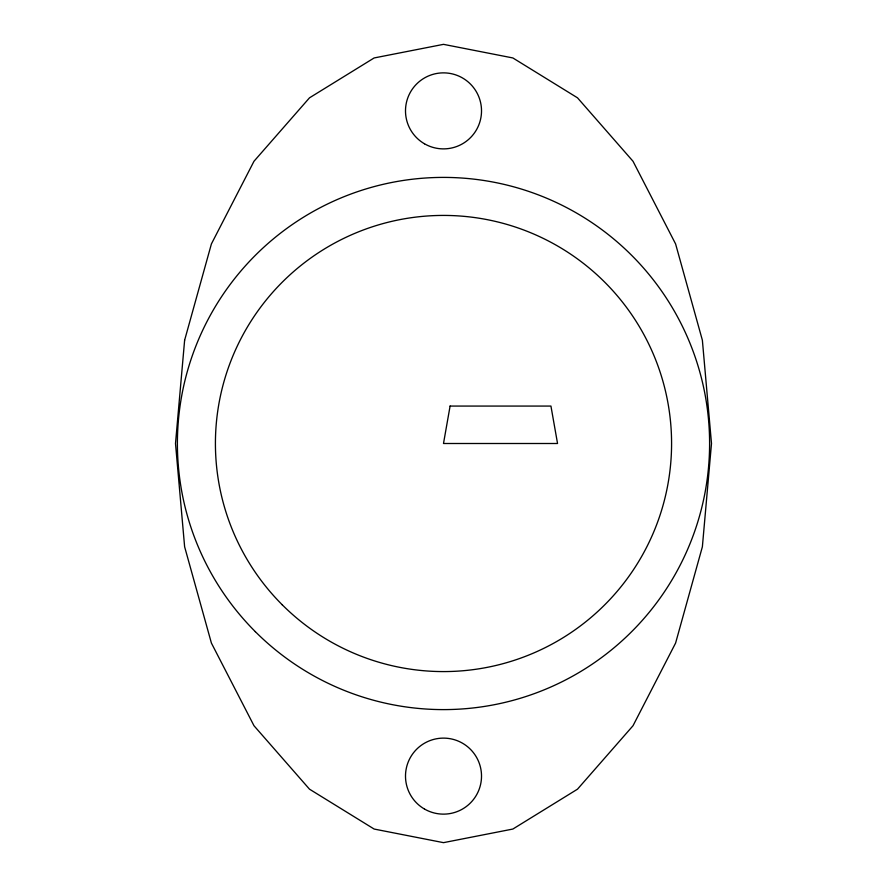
<?xml version="1.0" encoding="UTF-8"?>
<svg xmlns="http://www.w3.org/2000/svg" width="887" height="887" viewBox="0 0 887 887"><rect width="100%" height="100%" fill="white"/><g stroke="black" fill="none" stroke-linecap="round" stroke-linejoin="round"><path stroke-width="1.33" d="M184.629 340.198L175.504 443.5L184.629 546.802L211.405 643.075L253.992 725.743L309.496 789.175L374.137 829.046L443.5 842.65L512.863 829.046L577.504 789.175L633.008 725.743L675.595 643.075L702.371 546.802L711.496 443.5L702.371 340.198L675.595 243.925L633.008 161.257L577.504 97.825L512.863 57.954L443.5 44.35L374.137 57.954L309.496 97.825L253.992 161.257L211.405 243.925L184.629 340.198M450.097 406.069L443.5 443.5L557.546 443.5L550.938 406.069L450.097 406.069M255.334 631.666A266.1 266.1 0 0 0 700.53 512.376A266.1 266.1 0 0 0 374.624 186.47A266.1 266.1 0 0 0 255.334 631.666M282.221 604.779A228.081 228.081 0 0 0 663.809 502.53A228.081 228.081 0 0 0 384.47 223.191A228.081 228.081 0 0 0 282.221 604.779M424.496 143.794A38.019 38.019 0 0 0 481.519 110.875A38.019 38.019 0 0 0 424.496 77.956A38.019 38.019 0 0 0 424.496 143.794M424.496 809.044A38.019 38.019 0 0 0 481.519 776.125A38.019 38.019 0 0 0 424.496 743.206A38.019 38.019 0 0 0 424.496 809.044"/></g></svg>
